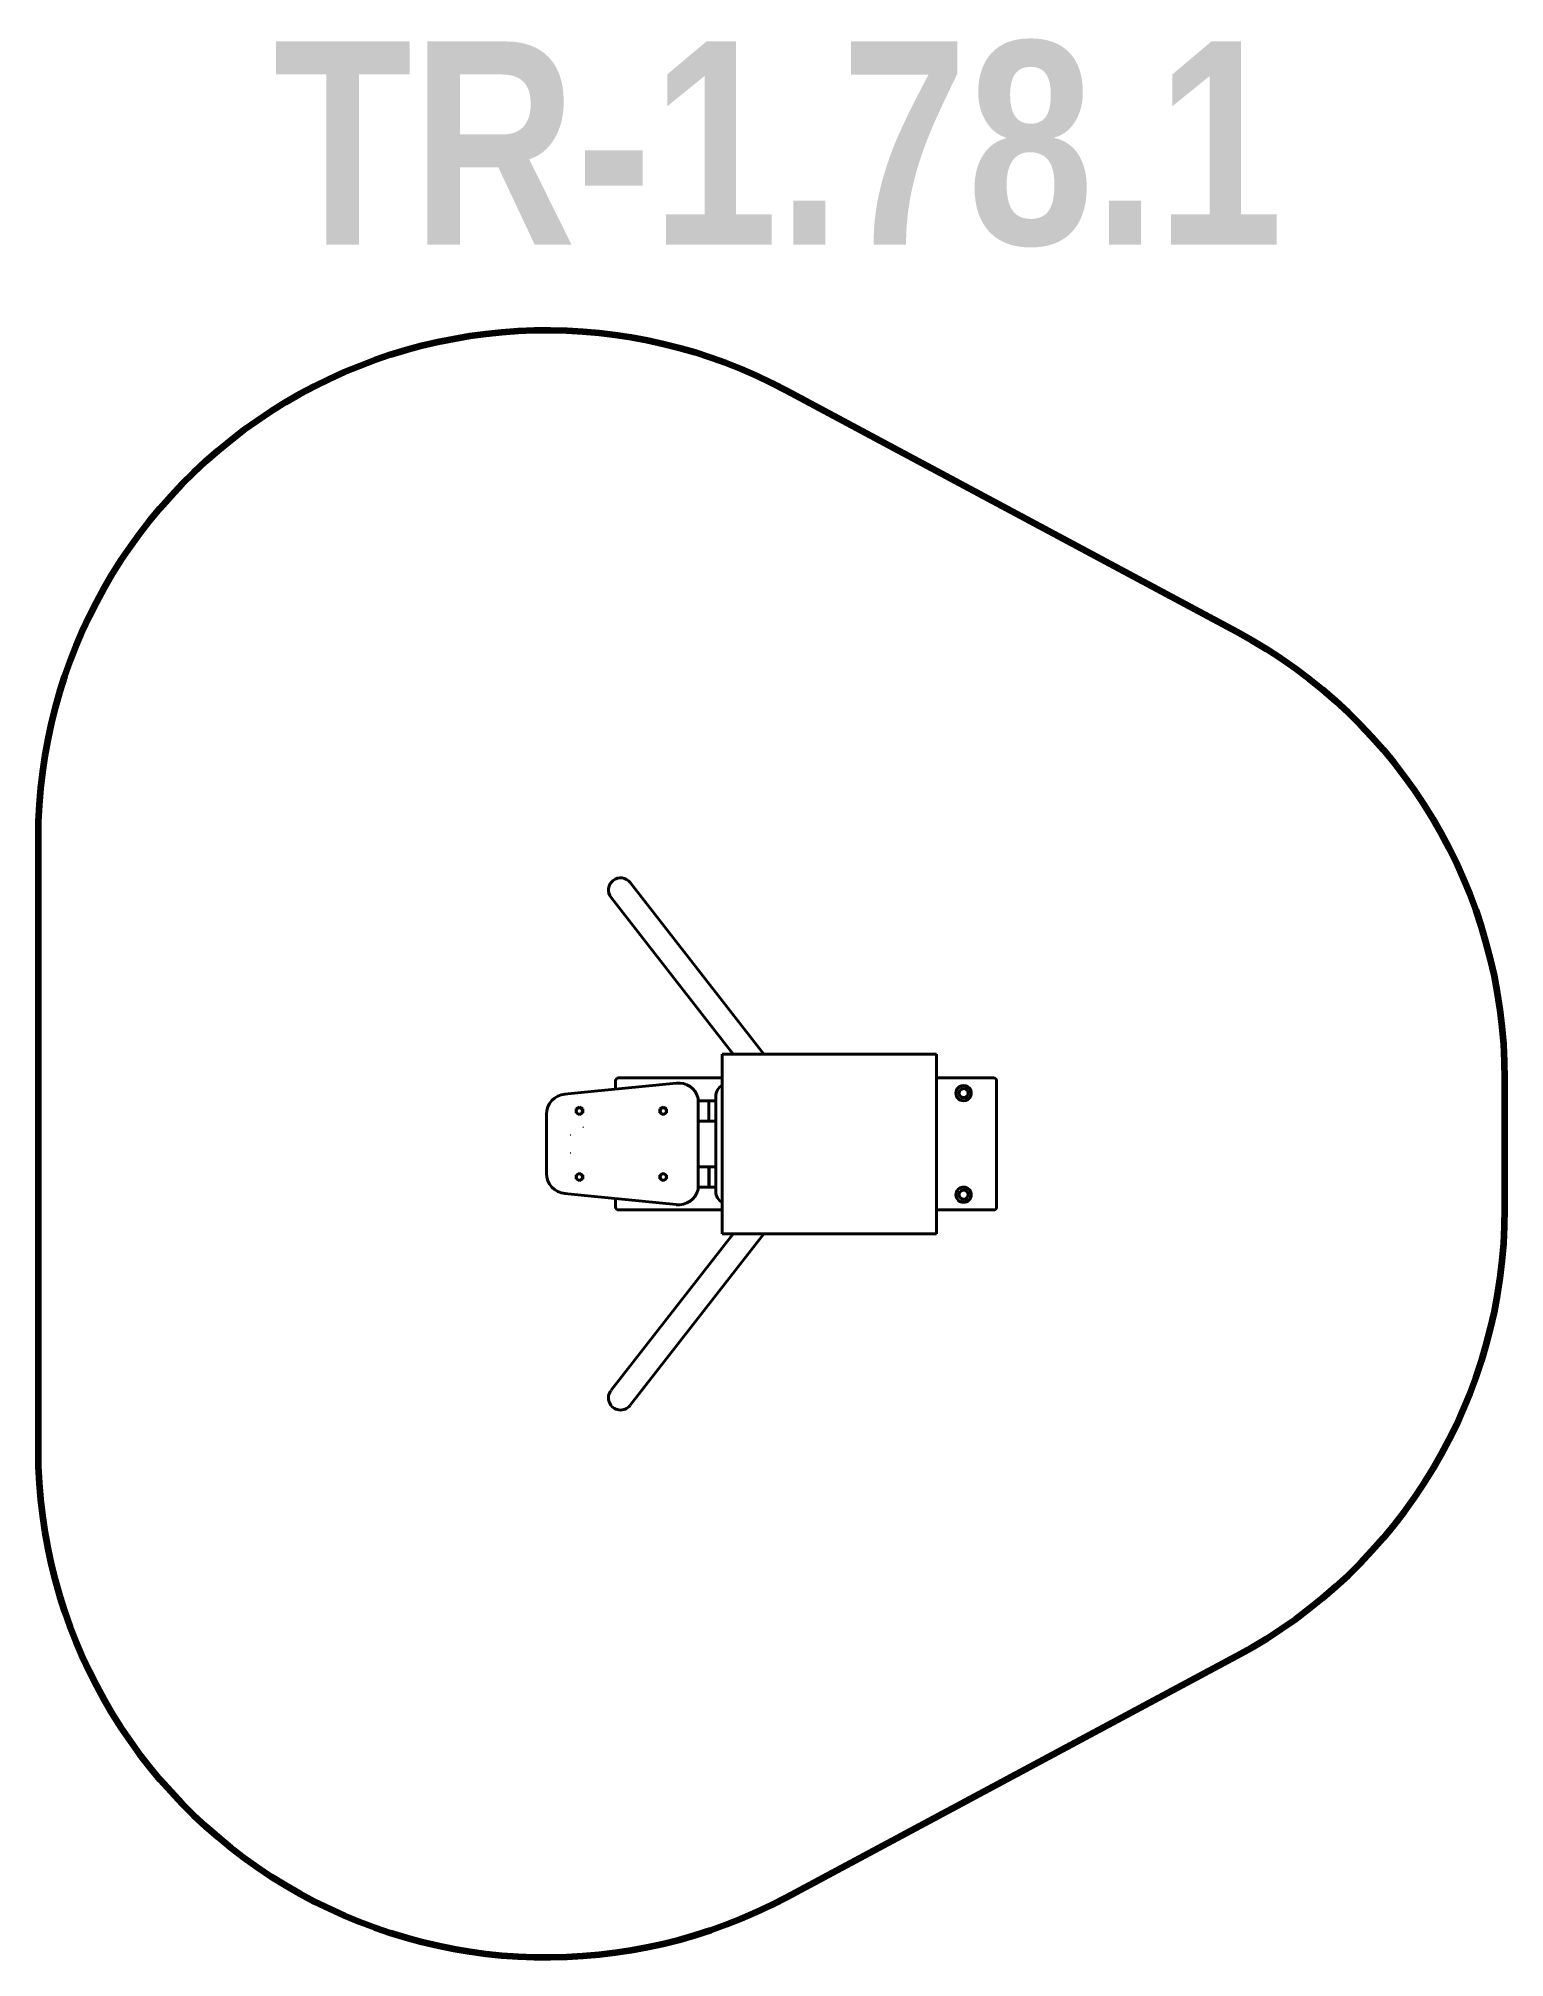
# Model space of a CAD drawing. Header units: millimetres. Extents: x 100281 to 103167, y 866 to 4645.
import ezdxf

# ---------------------------------------------------------------- set-up
doc = ezdxf.new("R2010")
doc.units = ezdxf.units.MM
doc.layers.add('DiKom', color=7, linetype='Continuous')
doc.styles.add('style1', font='arialbd.ttf', dxfattribs={"width": 0.8})

msp = doc.modelspace()

# ---------------------------------------------------------------- linework, layer by layer
at = {"layer": 'DiKom', "color": 7, "linetype": 'Continuous', "lineweight": 40}
for p, q in [((101407.7, 2953.8), (101647.8, 2645.5)), ((101708.6, 2645.5), (101445.5, 2983.3)), ((102048.6, 2645.5), (101626.6, 2645.5)), ((101626.6, 2645.5), (101626.6, 2291.5)), ((102048.6, 2291.5), (102048.6, 2645.5)), ((101315.8, 2566.3), (101368.5, 2571.5)), ((101368.5, 2571.5), (101535.8, 2588.2)), ((101416.6, 2592.5), (101416.6, 2576.3)), ((101422.6, 2598.5), (101626.6, 2598.5)), ((102048.6, 2598.5), (102160.6, 2598.5)), ((102166.6, 2592.5), (102166.6, 2344.5)), ((101345.5, 2541.1), (101339, 2537.3)), ((101339, 2537.3), (101339, 2529.8)), ((101352, 2537.3), (101345.5, 2541.1)), ((101352, 2529.8), (101352, 2537.3)), ((101510.5, 2541.1), (101504, 2537.3)), ((101504, 2537.3), (101504, 2529.8)), ((101517, 2537.3), (101510.5, 2541.1)), ((101517, 2529.8), (101517, 2537.3)), ((101579.3, 2558.2), (101579.3, 2468.5)), ((101613.8, 2553.5), (101579.3, 2553.5)), ((101600.5, 2553.5), (101600.5, 2513.5)), ((101613.7, 2562.1), (101613.7, 2468.5)), ((101280.5, 2468.5), (101280.5, 2526.6)), ((101339, 2529.8), (101345.5, 2526)), ((101345.5, 2526), (101352, 2529.8)), ((101504, 2529.8), (101510.5, 2526)), ((101510.5, 2526), (101517, 2529.8)), ((101613.2, 2513.5), (101580.5, 2513.5)), ((101613.2, 2513.5), (101580.5, 2513.5)), ((101280.5, 2468.5), (101280.5, 2410.5)), ((101579.3, 2468.5), (101579.3, 2378.9)), ((101613.7, 2468.5), (101613.7, 2375)), ((101613.7, 2423.5), (101579.3, 2423.5)), ((101600.5, 2423.5), (101600.5, 2383.5)), ((101600.9, 2383.5), (101600.9, 2423.5)), ((101345.5, 2411.1), (101339, 2407.3)), ((101339, 2407.3), (101339, 2399.8)), ((101339, 2399.8), (101345.5, 2396)), ((101352, 2407.3), (101345.5, 2411.1)), ((101345.5, 2396), (101352, 2399.8)), ((101352, 2399.8), (101352, 2407.3)), ((101510.5, 2411.1), (101504, 2407.3)), ((101504, 2407.3), (101504, 2399.8)), ((101504, 2399.8), (101510.5, 2396)), ((101517, 2407.3), (101510.5, 2411.1)), ((101510.5, 2396), (101517, 2399.8)), ((101517, 2399.8), (101517, 2407.3)), ((101613.8, 2383.5), (101579.3, 2383.5)), ((101315.8, 2370.8), (101368.5, 2365.6)), ((101368.5, 2365.6), (101535.8, 2348.9)), ((101416.6, 2360.8), (101416.6, 2344.5)), ((101422.6, 2338.5), (101626.6, 2338.5)), ((102160.6, 2338.5), (102048.6, 2338.5)), ((101407.7, 1983.3), (101647.8, 2291.5)), ((101708.6, 2291.5), (101445.5, 1953.8)), ((101626.6, 2291.5), (102048.6, 2291.5))]:
    msp.add_line(p, q, dxfattribs=at)
at = {"layer": 'DiKom', "color": 3, "lineweight": 200}
msp.add_lwpolyline([(100280.5, 1866.3), (100280.5, 3070.8, -0.566833), (101752.8, 3952.3), (102638.9, 3477.5, -0.276461), (103166.6, 2596), (103166.6, 2341.1, -0.276461), (102638.9, 1459.6), (101752.8, 984.8, -0.566833)], format="xyb", close=True, dxfattribs=at)
at = {"layer": 'DiKom', "color": 7, "linetype": 'Continuous', "lineweight": 40}
for centre, radius in [((102101.6, 2568.5), 15), ((102101.6, 2568.5), 9), ((102101.6, 2568.5), 9), ((101345.5, 2533.5), 6.18), ((101510.5, 2533.5), 6.18), ((101345.5, 2403.5), 6.18), ((101510.5, 2403.5), 6.18), ((102101.6, 2368.5), 15), ((102101.6, 2368.5), 9)]:
    msp.add_circle(centre, radius, dxfattribs=at)
for centre, radius, start, end in [((101426.6, 2968.5), 24, 37.9182, 217.9182), ((101422.6, 2592.5), 6, 90, 180), ((101540.5, 2548.5), 40, 13.9359, 96.7671), ((101638.7, 2562.1), 25, 118.8673, 180), ((102101.6, 2568.5), 15, 250.5289, 109.4711), ((102101.6, 2568.5), 9, 236.2512, 123.7488), ((102160.6, 2592.5), 6, 0, 90), ((101320.5, 2526.6), 40, 94.6349, 180), ((101653.2, 2548.5), 40, 179.9613, 180), ((101320.5, 2526.6), 40, 322.7529, 322.7753), ((101320.5, 2526.6), 40, 280.7102, 280.8069), ((101320.5, 2410.5), 40, 79.1931, 79.2898), ((101320.5, 2410.5), 40, 180, 265.3651), ((102101.6, 2368.5), 15, 250.5289, 109.4711), ((101422.6, 2344.5), 6, 180, 270), ((101540.5, 2388.6), 40, 263.2329, 346.0641), ((101638.7, 2375), 25, 180, 241.1327), ((102101.6, 2368.5), 9, 236.2512, 123.7488), ((102160.6, 2344.5), 6, 270, 0), ((101426.6, 1968.5), 24, 142.0818, 322.0818)]:
    msp.add_arc(centre, radius, start, end, dxfattribs=at)

# ---------------------------------------------------------------- texts
at = {"layer": 'DiKom', "insert": (100743.1, 4639.4), "char_height": 400, "attachment_point": 1, "style": 'style1'}
msp.add_mtext_dynamic_manual_height_columns('TR-1.78.1', width=2518.219, gutter_width=2.09, heights=[0], dxfattribs=at)

doc.saveas('drawing.dxf')
